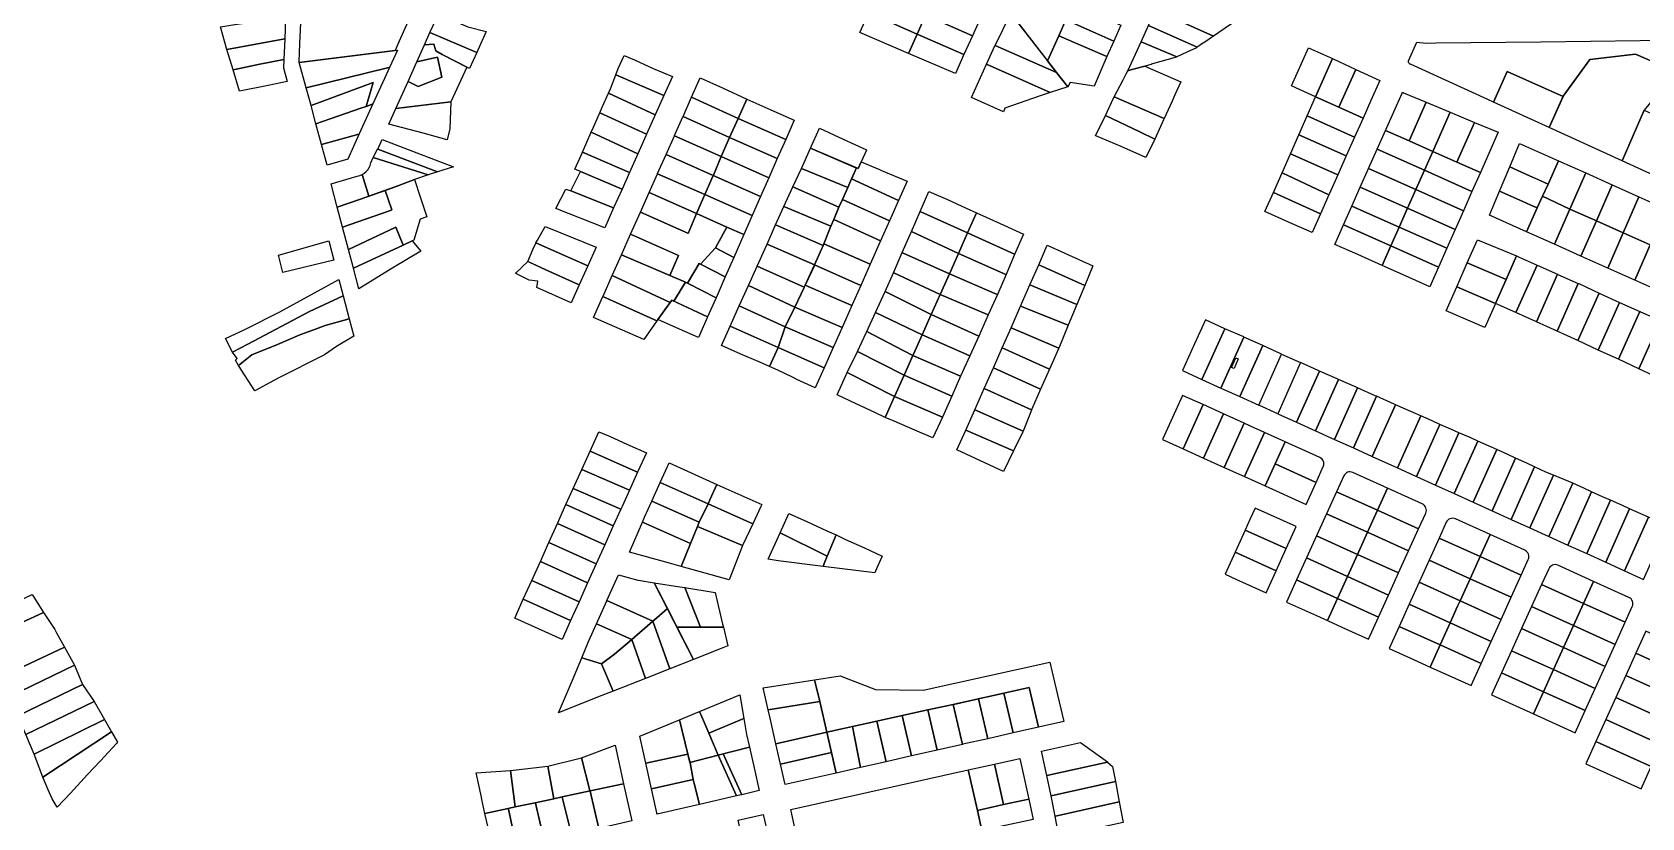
# Model space of a CAD drawing. Header units: millimetres. Extents: x 522658 to 553925, y 7796479 to 7820139.
# Drawn here: x 540691 to 541621, y 7804656 to 7805110 of the extents above; entities that cross this region are included whole.
import ezdxf

# ---------------------------------------------------------------- set-up
doc = ezdxf.new("R2010")
doc.units = ezdxf.units.MM
doc.layers.add('ZONA RESIDENCIAL 2 (ZR_2)', color=2, linetype='Continuous')

msp = doc.modelspace()

# ---------------------------------------------------------------- linework, layer by layer
at = {"layer": 'ZONA RESIDENCIAL 2 (ZR_2)'}
for points in [[(540900.32, 7805099.69), (540895.77, 7805099.12), (540844.91, 7805092.78), (540844.81, 7805093.14), (540845.31, 7805103.48), (540846.09, 7805119.62), (540846.49, 7805128.06), (540846.56, 7805129.42), (540861.3, 7805128.39), (540879.24, 7805127.14), (540880.64, 7805144.91), (540880.68, 7805145.35), (540892.57, 7805144.54), (540904.9, 7805143.7), (540918.9, 7805142.31), (540907.55, 7805116.28), (540902.61, 7805104.95), (540900.32, 7805099.69)], [(541206.71, 7805120.1), (541201.85, 7805109.11), (541173.92, 7805121.33), (541178.9, 7805132.38), (541206.71, 7805120.1)], [(541238.7, 7805119.12), (541238.44, 7805118.53), (541233.79, 7805108.14), (541206.71, 7805120.1), (541211.43, 7805130.74), (541211.65, 7805131.24), (541238.7, 7805119.12)], [(541373.01, 7805107.93), (541339.59, 7805122.92), (541343.93, 7805132.45), (541363.46, 7805123.64), (541383.25, 7805114.93), (541382.96, 7805114.74), (541373.01, 7805107.93)], [(541201.85, 7805109.11), (541196.92, 7805097.99), (541168.84, 7805110.06), (541173.92, 7805121.33), (541201.85, 7805109.11)], [(541283.74, 7805108.16), (541277.28, 7805093.62), (541277.1, 7805093.85), (541256.1, 7805120.93), (541260.37, 7805129.47), (541287.74, 7805117.39), (541287.83, 7805117.35), (541283.74, 7805108.16)], [(541319.63, 7805114.37), (541315.53, 7805105.12), (541287.83, 7805117.35), (541291.98, 7805126.69), (541319.63, 7805114.37)], [(541373.01, 7805107.93), (541367.46, 7805104.14), (541367, 7805103.83), (541365.68, 7805102.92), (541364.82, 7805102.33), (541363.62, 7805101.51), (541335.56, 7805114.08), (541338.9, 7805121.42), (541339.59, 7805122.92), (541373.01, 7805107.93)], [(540800.66, 7805113.51), (540807.69, 7805114.66), (540820.19, 7805116.38), (540836.96, 7805117.71), (540836.49, 7805106.39), (540803.09, 7805100.2), (540799.39, 7805113.31), (540800.66, 7805113.51)], [(540947.44, 7805098.57), (540920.42, 7805109.96), (540925.27, 7805120.73), (540942.38, 7805113.37), (540952.88, 7805110.7), (540948, 7805099.84), (540947.44, 7805098.57)], [(541201.85, 7805109.11), (541206.71, 7805120.1), (541233.79, 7805108.14), (541228.91, 7805097.26), (541201.85, 7805109.11)], [(541282.41, 7805087), (541246.93, 7805102.58), (541256.1, 7805120.93), (541277.28, 7805093.62), (541282.41, 7805087)], [(541283.74, 7805108.16), (541287.83, 7805117.35), (541315.53, 7805105.12), (541311.57, 7805096.1), (541283.74, 7805108.16)], [(541351.93, 7805095.91), (541331.3, 7805104.74), (541335.56, 7805114.08), (541363.62, 7805101.51), (541363.26, 7805101.27), (541357.79, 7805098.68), (541351.93, 7805095.91)], [(540835.99, 7805094.41), (540822.11, 7805091.71), (540806.69, 7805088.45), (540803.09, 7805100.2), (540836.49, 7805106.39), (540835.99, 7805094.41)], [(540927.5, 7805097.4), (540941.75, 7805089.99), (540932.56, 7805069.99), (540900.7, 7805066.07), (540907.83, 7805081.69), (540913.53, 7805078.84), (540927.35, 7805084.26), (540924.77, 7805095.77), (540912.9, 7805093.14), (540917.25, 7805102.83), (540922.65, 7805103.38), (540923.74, 7805099.39), (540927.5, 7805097.4)], [(540923.74, 7805099.39), (540922.65, 7805103.38), (540917.25, 7805102.83), (540920.42, 7805109.96), (540947.44, 7805098.57), (540943.24, 7805089.22), (540927.5, 7805097.4), (540923.74, 7805099.39)], [(541196.92, 7805097.99), (541201.85, 7805109.11), (541228.91, 7805097.26), (541224.02, 7805086.34), (541196.92, 7805097.99)], [(541282.41, 7805087), (541288.93, 7805078.59), (541278.77, 7805075.31), (541241.96, 7805091.7), (541246.76, 7805102.25), (541246.93, 7805102.58), (541282.41, 7805087)], [(541277.28, 7805093.62), (541283.74, 7805108.16), (541311.57, 7805096.1), (541304.08, 7805079.03), (541290.2, 7805081.23), (541288.93, 7805078.59), (541282.41, 7805087), (541277.28, 7805093.62)], [(541351.93, 7805095.91), (541351.68, 7805095.79), (541351.45, 7805095.72), (541350.91, 7805095.57), (541337.93, 7805091.88), (541337.15, 7805091.66), (541337, 7805091.62), (541333.39, 7805090.65), (541327.51, 7805089.08), (541326.2, 7805088.73), (541325.85, 7805088.62), (541323.64, 7805087.93), (541331.3, 7805104.74), (541351.93, 7805095.91)], [(540806.69, 7805088.45), (540822.11, 7805091.71), (540835.99, 7805094.41), (540835.79, 7805089.58), (540837.87, 7805081.66), (540826.94, 7805079.34), (540810.44, 7805076.17), (540806.69, 7805088.45)], [(540895.9, 7805089.55), (540848.9, 7805078.13), (540844.91, 7805092.78), (540895.77, 7805099.12), (540900.32, 7805099.69), (540901.69, 7805099.86), (540897.13, 7805089.85), (540895.9, 7805089.55)], [(540907.83, 7805081.69), (540912.9, 7805093.14), (540924.77, 7805095.77), (540927.35, 7805084.26), (540913.53, 7805078.84), (540907.83, 7805081.69)], [(541038.58, 7805094.17), (541049.45, 7805089.3), (541060.45, 7805084.67), (541055.51, 7805073.61), (541027.76, 7805085.55), (541029.19, 7805089.21), (541032.64, 7805096.83), (541038.58, 7805094.17)], [(541418.07, 7805079.22), (541428, 7805101.14), (541441.88, 7805094.99), (541432.12, 7805072.91), (541418.07, 7805079.22)], [(541455.42, 7805088.73), (541445.6, 7805066.86), (541432.12, 7805072.91), (541441.88, 7805094.99), (541442.23, 7805094.83), (541455.42, 7805088.73)], [(541609.16, 7805035.92), (541567.06, 7805055.11), (541575.12, 7805073.33), (541590.44, 7805094.36), (541616.95, 7805097.62), (541627.19, 7805093.09), (541630.92, 7805076.11), (541621.95, 7805065.23), (541609.16, 7805035.92)], [(540894.25, 7805083.54), (540887.51, 7805068.78), (540886.74, 7805068.51), (540883.47, 7805067.37), (540887.66, 7805081.11), (540851.7, 7805067.83), (540848.9, 7805078.13), (540895.9, 7805089.55), (540897.13, 7805089.85), (540894.25, 7805083.54)], [(541055.51, 7805073.61), (541050.51, 7805062.42), (541023.48, 7805074.95), (541024.64, 7805077.55), (541027.76, 7805085.55), (541055.51, 7805073.61)], [(541251.75, 7805064.18), (541233.24, 7805072.53), (541241.96, 7805091.7), (541278.77, 7805075.31), (541273.01, 7805073.45), (541252.57, 7805066.28), (541251.75, 7805064.18)], [(541349.16, 7805070.45), (541344.6, 7805060.32), (541315.8, 7805072.87), (541320.95, 7805082.77), (541322.73, 7805086.18), (541323.64, 7805087.93), (541325.85, 7805088.62), (541326.2, 7805088.73), (541327.51, 7805089.08), (541333.39, 7805090.65), (541354.16, 7805081.54), (541350.75, 7805073.97), (541349.16, 7805070.45)], [(541445.6, 7805066.86), (541455.42, 7805088.73), (541469.21, 7805082.37), (541464.06, 7805070.81), (541459.52, 7805060.61), (541445.6, 7805066.86)], [(541575.03, 7805073.13), (541567.06, 7805055.11), (541534.95, 7805069.75), (541542.82, 7805087.54), (541575.03, 7805073.13)], [(540883.47, 7805067.37), (540880.5, 7805066.33), (540854.58, 7805057.27), (540851.7, 7805067.83), (540887.66, 7805081.11), (540883.47, 7805067.37)], [(541045.55, 7805051.31), (541018.47, 7805063.54), (541019.96, 7805066.94), (541023.48, 7805074.95), (541050.51, 7805062.42), (541045.55, 7805051.31)], [(541103.58, 7805071.48), (541098.45, 7805060.42), (541071.56, 7805072.61), (541076.59, 7805083.92), (541089.37, 7805078.03), (541103.58, 7805071.48)], [(541496.06, 7805069.72), (541486.14, 7805047.44), (541472.48, 7805053.5), (541482.03, 7805075.05), (541482.26, 7805075.49), (541482.82, 7805075.25), (541496.06, 7805069.72)], [(540872.34, 7805049.42), (540857.8, 7805045.41), (540854.58, 7805057.27), (540880.5, 7805066.33), (540883.47, 7805067.37), (540886.74, 7805068.51), (540887.51, 7805068.78), (540879.58, 7805051.41), (540879.25, 7805051.32), (540872.34, 7805049.42)], [(540931.93, 7805054.32), (540930.29, 7805048.12), (540916.54, 7805051.9), (540896.69, 7805057.17), (540900.7, 7805066.07), (540932.56, 7805069.99), (540931.93, 7805054.32)], [(541093.55, 7805049.39), (541066.63, 7805061.55), (541071.56, 7805072.61), (541098.45, 7805060.42), (541093.55, 7805049.39)], [(541130.85, 7805059.31), (541125.95, 7805048.19), (541098.45, 7805060.42), (541103.58, 7805071.48), (541117.31, 7805065.41), (541130.85, 7805059.31)], [(541344.6, 7805060.32), (541344.24, 7805059.53), (541339.25, 7805048.46), (541330.57, 7805052.61), (541310.71, 7805062.1), (541315.41, 7805072.1), (541315.8, 7805072.87), (541344.6, 7805060.32)], [(541454.61, 7805049.58), (541427.28, 7805061.96), (541432.12, 7805072.91), (541445.6, 7805066.86), (541459.52, 7805060.61), (541454.61, 7805049.58)], [(541509.8, 7805063.98), (541499.77, 7805041.39), (541486.14, 7805047.44), (541496.06, 7805069.72), (541509.8, 7805063.98)], [(541045.55, 7805051.31), (541045.25, 7805050.64), (541045.15, 7805050.41), (541040.47, 7805039.92), (541013.59, 7805052.49), (541014.81, 7805055.26), (541018.33, 7805063.23), (541018.47, 7805063.54), (541045.55, 7805051.31)], [(541093.55, 7805049.39), (541088.65, 7805038.35), (541061.66, 7805050.36), (541061.7, 7805050.45), (541066.53, 7805061.31), (541066.63, 7805061.55), (541093.55, 7805049.39)], [(541093.55, 7805049.39), (541098.45, 7805060.42), (541125.95, 7805048.19), (541121.11, 7805037.23), (541093.55, 7805049.39)], [(541310.71, 7805062.1), (541330.57, 7805052.61), (541339.25, 7805048.46), (541334.08, 7805037.81), (541319.69, 7805044.12), (541305.17, 7805050.3), (541304.88, 7805050.42), (541310.71, 7805062.1)], [(541449.8, 7805038.77), (541422.42, 7805050.96), (541427.28, 7805061.96), (541454.61, 7805049.58), (541449.8, 7805038.77)], [(541499.77, 7805041.39), (541509.8, 7805063.98), (541523.89, 7805058.08), (541513.73, 7805035.19), (541499.77, 7805041.39)], [(541527.27, 7805029.18), (541513.73, 7805035.19), (541523.89, 7805058.08), (541537.51, 7805052.39), (541527.27, 7805029.18)], [(541652.25, 7805051.28), (541639.59, 7805023.26), (541639.42, 7805023.09), (541639.23, 7805022.95), (541639.01, 7805022.84), (541638.78, 7805022.76), (541638.55, 7805022.73), (541638.3, 7805022.73), (541638.07, 7805022.77), (541637.84, 7805022.85), (541636.94, 7805023.26), (541609.16, 7805035.92), (541621.9, 7805065.11), (541652.25, 7805051.28)], [(540872.97, 7805036.92), (540861.06, 7805033.43), (540857.8, 7805045.41), (540872.34, 7805049.42), (540879.25, 7805051.32), (540879.58, 7805051.41), (540872.97, 7805036.92)], [(540924.75, 7805029.55), (540890.26, 7805042.64), (540892.78, 7805048.19), (540912.93, 7805040.56), (540933.99, 7805032.52), (540924.75, 7805029.55)], [(541008.51, 7805040.96), (541013.59, 7805052.49), (541040.47, 7805039.92), (541035.66, 7805029.14), (541008.51, 7805040.96)], [(541084.07, 7805027.39), (541056.83, 7805039.5), (541061.66, 7805050.36), (541088.65, 7805038.35), (541084.17, 7805027.63), (541084.07, 7805027.39)], [(541088.65, 7805038.35), (541093.55, 7805049.39), (541121.11, 7805037.23), (541116.2, 7805026.09), (541088.65, 7805038.35)], [(541159.12, 7805048.47), (541172.61, 7805042.3), (541172.53, 7805042.12), (541169.61, 7805035.3), (541167.74, 7805031.39), (541140.32, 7805043.14), (541145.51, 7805054.7), (541159.12, 7805048.47)], [(541444.89, 7805027.75), (541417.54, 7805039.92), (541422.42, 7805050.96), (541449.8, 7805038.77), (541444.89, 7805027.75)], [(541499.77, 7805041.39), (541494.92, 7805030.46), (541467.65, 7805042.61), (541472.48, 7805053.5), (541486.14, 7805047.44), (541499.77, 7805041.39)], [(540919.36, 7805027.77), (540911.54, 7805025.03), (540907.51, 7805023.49), (540902.4, 7805021.61), (540885.01, 7805015.47), (540881.26, 7805028), (540882.47, 7805028.76), (540883.56, 7805029.69), (540884.49, 7805030.77), (540885.25, 7805031.98), (540885.82, 7805033.29), (540886.19, 7805034.67), (540887.65, 7805037.9), (540919.36, 7805027.77)], [(540890.26, 7805042.64), (540924.75, 7805029.55), (540919.36, 7805027.77), (540887.65, 7805037.9), (540890.11, 7805042.7), (540890.26, 7805042.64)], [(541004.14, 7805031.05), (541008.07, 7805039.96), (541008.51, 7805040.96), (541035.66, 7805029.14), (541031.41, 7805019.62), (541007.38, 7805029.69), (541004.14, 7805031.05)], [(541084.07, 7805027.39), (541079.27, 7805016.38), (541051.91, 7805028.46), (541051.97, 7805028.6), (541056.83, 7805039.5), (541084.07, 7805027.39)], [(541111.4, 7805015.21), (541084.07, 7805027.39), (541084.17, 7805027.63), (541088.65, 7805038.35), (541116.2, 7805026.09), (541111.4, 7805015.21)], [(541163.96, 7805025.47), (541161.77, 7805020.51), (541135.1, 7805031.53), (541140.32, 7805043.14), (541166.55, 7805031.9), (541166.76, 7805031.81), (541164.09, 7805025.76), (541163.96, 7805025.47)], [(541439.78, 7805016.25), (541412.71, 7805029), (541417.54, 7805039.92), (541444.89, 7805027.75), (541440.09, 7805016.95), (541439.78, 7805016.25)], [(541494.92, 7805030.46), (541490, 7805019.38), (541462.74, 7805031.53), (541467.65, 7805042.61), (541494.92, 7805030.46)], [(541513.73, 7805035.19), (541527.27, 7805029.18), (541522.43, 7805018.2), (541494.92, 7805030.46), (541499.77, 7805041.39), (541513.73, 7805035.19)], [(541566.37, 7805022.47), (541555.71, 7805027.23), (541544.22, 7805032.37), (541549.92, 7805045.98), (541572.44, 7805035.92), (541566.37, 7805022.47)], [(541026.53, 7805008.68), (541001.72, 7805018.6), (541007.38, 7805029.69), (541031.41, 7805019.62), (541026.53, 7805008.68)], [(541079.27, 7805016.38), (541074.49, 7805005.42), (541074.32, 7805005.5), (541047.11, 7805017.67), (541051.91, 7805028.46), (541079.27, 7805016.38)], [(541156.72, 7805009.07), (541130.03, 7805020.91), (541135.1, 7805031.53), (541161.77, 7805020.51), (541159.51, 7805015.39), (541158.68, 7805013.5), (541156.72, 7805009.07)], [(541163.96, 7805025.47), (541166.76, 7805031.81), (541167.74, 7805031.39), (541169.61, 7805035.3), (541180.07, 7805030.9), (541181.35, 7805030.36), (541196.13, 7805024.13), (541191.16, 7805012.96), (541163.96, 7805025.47)], [(541439.78, 7805016.25), (541434.9, 7805005.3), (541407.71, 7805017.7), (541412.71, 7805029), (541439.78, 7805016.25)], [(541490, 7805019.38), (541485.16, 7805008.47), (541457.9, 7805020.62), (541462.74, 7805031.53), (541490, 7805019.38)], [(541522.43, 7805018.2), (541517.54, 7805007.11), (541490, 7805019.38), (541494.92, 7805030.46), (541522.43, 7805018.2)], [(541538.39, 7805018.46), (541544.22, 7805032.37), (541555.71, 7805027.23), (541559.65, 7805025.47), (541566.37, 7805022.47), (541563.23, 7805015.51), (541563.07, 7805015.15), (541560.17, 7805008.73), (541556.9, 7805010.19), (541553.53, 7805011.7), (541538.39, 7805018.46)], [(541572.44, 7805035.92), (541588.13, 7805028.91), (541579.01, 7805008.07), (541563.23, 7805015.51), (541566.37, 7805022.47), (541572.44, 7805035.92)], [(541579.01, 7805008.07), (541588.13, 7805028.91), (541603.4, 7805022.08), (541594.32, 7805001.27), (541579.01, 7805008.07)], [(540885.01, 7805015.47), (540879.67, 7805013.58), (540866.81, 7805009.06), (540863.32, 7805022.66), (540878.42, 7805027.05), (540879.88, 7805027.41), (540881.26, 7805028), (540885.01, 7805015.47)], [(540914.82, 7805002.11), (540911.17, 7804990.13), (540910.15, 7804989.65), (540904.97, 7804987.24), (540900.61, 7804997.5), (540873.33, 7804984.61), (540869.94, 7804997.6), (540897.07, 7805007.05), (540898.39, 7805007.51), (540894.46, 7805018.8), (540902.4, 7805021.61), (540907.51, 7805023.49), (540911.54, 7805025.03), (540914.85, 7805015.06), (540918.63, 7805003.46), (540914.82, 7805002.11)], [(541021.39, 7804997.17), (540993.05, 7805008.44), (540998.93, 7805019.58), (541001.72, 7805018.6), (541026.53, 7805008.68), (541021.39, 7804997.17)], [(541079.27, 7805016.38), (541084.07, 7805027.39), (541111.4, 7805015.21), (541106.59, 7805004.32), (541079.27, 7805016.38)], [(541156.72, 7805009.07), (541153.77, 7805002.1), (541152.09, 7804998.07), (541124.95, 7805009.59), (541130.03, 7805020.91), (541156.72, 7805009.07)], [(541191.16, 7805012.96), (541185.95, 7805001.27), (541158.68, 7805013.5), (541159.51, 7805015.39), (541161.77, 7805020.51), (541163.96, 7805025.47), (541191.16, 7805012.96)], [(541485.16, 7805008.47), (541480.36, 7804997.66), (541453.11, 7805009.8), (541457.9, 7805020.62), (541485.16, 7805008.47)], [(541485.16, 7805008.47), (541490, 7805019.38), (541517.54, 7805007.11), (541512.72, 7804996.19), (541485.16, 7805008.47)], [(541594.32, 7805001.27), (541603.4, 7805022.08), (541618.91, 7805015.15), (541609.84, 7804994.38), (541594.32, 7805001.27)], [(540897.07, 7805007.05), (540869.94, 7804997.6), (540866.81, 7805009.06), (540879.67, 7805013.58), (540894.46, 7805018.8), (540898.39, 7805007.51), (540897.07, 7805007.05)], [(541074.49, 7805005.42), (541069.61, 7804993.98), (541069.44, 7804994.07), (541042.06, 7805006.34), (541047.11, 7805017.67), (541074.32, 7805005.5), (541074.49, 7805005.42)], [(541074.49, 7805005.42), (541079.27, 7805016.38), (541106.59, 7805004.32), (541101.73, 7804993.31), (541091.99, 7804997.64), (541074.49, 7805005.42)], [(541152.09, 7804998.07), (541147.88, 7804987.94), (541147.5, 7804987.02), (541120.14, 7804998.89), (541124.95, 7805009.59), (541152.09, 7804998.07)], [(541180.77, 7804989.63), (541153.77, 7805002.1), (541156.72, 7805009.07), (541158.68, 7805013.5), (541185.95, 7805001.27), (541180.77, 7804989.63)], [(541236.24, 7805005.85), (541231.05, 7804994.23), (541204.06, 7805006.51), (541203.66, 7805006.69), (541208.7, 7805018.21), (541219.4, 7805013.51), (541230.3, 7805008.55), (541236.24, 7805005.85)], [(541430.08, 7804994.48), (541416.39, 7805000.56), (541402.8, 7805006.59), (541407.71, 7805017.7), (541434.9, 7805005.3), (541430.08, 7804994.48)], [(541480.36, 7804997.66), (541475.53, 7804986.78), (541448.29, 7804998.92), (541453.11, 7805009.8), (541480.36, 7804997.66)], [(541560.17, 7805008.73), (541553.94, 7804994.9), (541532.53, 7805004.47), (541538.39, 7805018.46), (541553.11, 7805011.89), (541556.9, 7805010.19), (541560.17, 7805008.73)], [(541579.01, 7805008.07), (541570.08, 7804987.69), (541553.94, 7804994.9), (541560.17, 7805008.73), (541563.07, 7805015.15), (541563.23, 7805015.51), (541579.01, 7805008.07)], [(541609.84, 7804994.38), (541618.91, 7805015.15), (541634.45, 7805008.21), (541625.4, 7804987.47), (541609.84, 7804994.38)], [(541069.44, 7804994.07), (541069.61, 7804993.98), (541074.49, 7805005.42), (541091.99, 7804997.64), (541085.31, 7804985.68), (541076.75, 7804976.15), (541075.98, 7804976.53), (541069.23, 7804965.22), (541068.06, 7804965.83), (541058.96, 7804969.7), (541063.97, 7804981.12), (541036.33, 7804993.47), (541042.06, 7805006.34), (541069.44, 7804994.07)], [(541174.81, 7804976.26), (541147.88, 7804987.94), (541152.09, 7804998.07), (541153.77, 7805002.1), (541180.77, 7804989.63), (541174.81, 7804976.26)], [(541231.05, 7804994.23), (541225.79, 7804982.46), (541198.98, 7804994.81), (541198.55, 7804995.01), (541203.66, 7805006.69), (541204.06, 7805006.51), (541231.05, 7804994.23)], [(541263.28, 7804993.54), (541258.19, 7804981.88), (541258.09, 7804981.92), (541231.05, 7804994.23), (541236.24, 7805005.85), (541241.71, 7805003.37), (541251.92, 7804998.71), (541263.28, 7804993.54)], [(541480.36, 7804997.66), (541485.16, 7805008.47), (541512.72, 7804996.19), (541507.95, 7804985.36), (541480.36, 7804997.66)], [(541570.08, 7804987.69), (541579.01, 7805008.07), (541594.32, 7805001.27), (541585.4, 7804980.85), (541570.08, 7804987.69)], [(541585.4, 7804980.85), (541594.32, 7805001.27), (541609.84, 7804994.38), (541600.91, 7804973.92), (541585.4, 7804980.85)], [(540904.97, 7804987.24), (540876.25, 7804973.83), (540873.33, 7804984.61), (540900.61, 7804997.5), (540904.97, 7804987.24)], [(541016.42, 7804986.03), (541011.59, 7804975.2), (540981.64, 7804988.46), (540982.55, 7804990.08), (540986.9, 7804997.91), (540996.03, 7804994.24), (541016.42, 7804986.03)], [(541063.97, 7804981.12), (541058.96, 7804969.7), (541031.03, 7804981.56), (541036.33, 7804993.47), (541063.97, 7804981.12)], [(541095.93, 7804980.06), (541085.31, 7804985.68), (541091.99, 7804997.64), (541101.73, 7804993.31), (541095.93, 7804980.06)], [(541147.5, 7804987.02), (541142.64, 7804975.73), (541115.17, 7804987.82), (541120.14, 7804998.89), (541147.5, 7804987.02)], [(541225.79, 7804982.46), (541220.49, 7804970.62), (541193.52, 7804982.77), (541193.25, 7804982.89), (541198.55, 7804995.01), (541198.98, 7804994.81), (541225.79, 7804982.46)], [(541256.58, 7804978.2), (541253.31, 7804970.14), (541253.1, 7804970.23), (541225.79, 7804982.46), (541231.05, 7804994.23), (541258.09, 7804981.92), (541258.19, 7804981.88), (541256.58, 7804978.2)], [(541475.53, 7804986.78), (541470.51, 7804975.47), (541456.52, 7804981.71), (541443.28, 7804987.61), (541448.29, 7804998.92), (541475.53, 7804986.78)], [(541475.53, 7804986.78), (541480.36, 7804997.66), (541507.95, 7804985.36), (541503.15, 7804974.47), (541475.53, 7804986.78)], [(541625.4, 7804987.47), (541616.59, 7804966.91), (541616.46, 7804966.97), (541600.91, 7804973.92), (541609.84, 7804994.38), (541625.4, 7804987.47)], [(540864.91, 7804978.56), (540835.46, 7804971.47), (540832.97, 7804981.33), (540861.98, 7804989.73), (540864.91, 7804978.56)], [(540915.15, 7804983.8), (540898.99, 7804974.04), (540879.37, 7804961.98), (540876.25, 7804973.83), (540904.97, 7804987.24), (540910.15, 7804989.65), (540915.15, 7804983.8)], [(541011.59, 7804975.2), (541006.68, 7804964.19), (540987.35, 7804973), (540976.91, 7804977.75), (540980.11, 7804985), (540981.6, 7804988.38), (540981.64, 7804988.46), (541011.59, 7804975.2)], [(541095.93, 7804980.06), (541091.03, 7804968.86), (541076.75, 7804976.15), (541085.31, 7804985.68), (541095.93, 7804980.06)], [(541136.62, 7804963.01), (541109.45, 7804975.06), (541114.01, 7804985.23), (541115.17, 7804987.82), (541142.64, 7804975.73), (541142.54, 7804975.51), (541137.13, 7804964.08), (541136.62, 7804963.01)], [(541169.31, 7804963.91), (541142.64, 7804975.73), (541147.5, 7804987.02), (541147.88, 7804987.94), (541174.81, 7804976.26), (541169.31, 7804963.91)], [(541220.49, 7804970.62), (541215.19, 7804958.76), (541188.38, 7804971.18), (541188.17, 7804971.28), (541193.25, 7804982.89), (541193.52, 7804982.77), (541220.49, 7804970.62)], [(541253.31, 7804970.14), (541248.26, 7804958.7), (541248.09, 7804958.77), (541220.49, 7804970.62), (541225.79, 7804982.46), (541253.1, 7804970.23), (541253.31, 7804970.14)], [(541298.81, 7804963.92), (541272.14, 7804975.74), (541276.91, 7804987.14), (541287.3, 7804982.49), (541303.48, 7804975.15), (541298.81, 7804963.92)], [(541503.15, 7804974.47), (541498.16, 7804963.15), (541484.01, 7804969.46), (541470.51, 7804975.47), (541475.53, 7804986.78), (541503.15, 7804974.47)], [(541542.12, 7804967.42), (541519.71, 7804977.03), (541525.54, 7804990.33), (541548.09, 7804981), (541542.12, 7804967.42)], [(541625.4, 7804987.47), (541641.02, 7804980.53), (541632.06, 7804960), (541616.59, 7804966.91), (541625.4, 7804987.47)], [(540977.86, 7804977.32), (540987.35, 7804973), (541006.68, 7804964.19), (541002.06, 7804953.84), (540982.16, 7804962.72), (540982.81, 7804966.31), (540977.72, 7804967.04), (540971.6, 7804970.1), (540969.91, 7804970.95), (540973.09, 7804973.97), (540973.37, 7804974.29), (540976.91, 7804977.75), (540977.86, 7804977.32)], [(541068.06, 7804965.83), (541061.26, 7804954.89), (541060.18, 7804955.4), (541059.16, 7804954.05), (541025.72, 7804969.64), (541031.03, 7804981.56), (541058.96, 7804969.7), (541068.06, 7804965.83)], [(541076.75, 7804976.15), (541091.03, 7804968.86), (541085.71, 7804956.72), (541069.23, 7804965.22), (541075.98, 7804976.53), (541076.75, 7804976.15)], [(541136.62, 7804963.01), (541136.52, 7804962.8), (541131.15, 7804951.43), (541104.4, 7804963.82), (541109.45, 7804975.06), (541136.62, 7804963.01)], [(541137.13, 7804964.08), (541142.64, 7804975.73), (541169.31, 7804963.91), (541164.17, 7804952.37), (541137.13, 7804964.08)], [(541298.81, 7804963.92), (541294.23, 7804952.92), (541267.07, 7804964.23), (541272.14, 7804975.74), (541298.81, 7804963.92)], [(541542.12, 7804967.42), (541536.01, 7804953.53), (541513.62, 7804963.13), (541519.71, 7804977.03), (541542.12, 7804967.42)], [(541549.65, 7804980.3), (541560.07, 7804975.66), (541547.8, 7804948.25), (541536.01, 7804953.53), (541542.12, 7804967.42), (541548.09, 7804981), (541549.65, 7804980.3)], [(541571.81, 7804970.44), (541559.72, 7804942.91), (541547.8, 7804948.25), (541560.07, 7804975.66), (541571.81, 7804970.44)], [(540806.43, 7804925.28), (540802.33, 7804933.18), (540813.5, 7804938.42), (540833.61, 7804948.68), (540867.86, 7804967.32), (540870.31, 7804957.99), (540850.85, 7804948.84), (540815.2, 7804929.99), (540806.43, 7804925.28)], [(541051.56, 7804943.41), (541020.31, 7804957.49), (541020.44, 7804957.78), (541025.72, 7804969.64), (541059.16, 7804954.05), (541052.15, 7804944.24), (541051.56, 7804943.41)], [(541061.26, 7804954.89), (541068.06, 7804965.83), (541069.23, 7804965.22), (541085.71, 7804956.72), (541080.85, 7804945.74), (541061.26, 7804954.89)], [(541131.15, 7804951.43), (541125.73, 7804939.95), (541099.15, 7804952.14), (541104.4, 7804963.82), (541131.15, 7804951.43)], [(541131.15, 7804951.43), (541136.52, 7804962.8), (541137.13, 7804964.08), (541164.17, 7804952.37), (541158.48, 7804939.58), (541131.15, 7804951.43)], [(541215.19, 7804958.76), (541210.02, 7804947.19), (541183.42, 7804960.42), (541188.17, 7804971.28), (541188.38, 7804971.18), (541215.19, 7804958.76)], [(541248.26, 7804958.7), (541242.92, 7804946.95), (541215.19, 7804958.76), (541220.49, 7804970.62), (541248.09, 7804958.77), (541248.26, 7804958.7)], [(541294.23, 7804952.92), (541289.23, 7804940.89), (541261.67, 7804951.96), (541267.07, 7804964.23), (541294.23, 7804952.92)], [(541536.01, 7804953.53), (541529.81, 7804939.61), (541507.5, 7804949.17), (541513.62, 7804963.13), (541536.01, 7804953.53)], [(541559.72, 7804942.91), (541571.81, 7804970.44), (541572.12, 7804970.3), (541583.87, 7804965.09), (541571.59, 7804937.59), (541559.72, 7804942.91)], [(541583.5, 7804932.01), (541571.59, 7804937.59), (541583.87, 7804965.09), (541584.15, 7804964.96), (541595.82, 7804959.43), (541583.5, 7804932.01)], [(540809.85, 7804917.59), (540808.14, 7804920.71), (540809.05, 7804921.61), (540806.43, 7804925.28), (540815.2, 7804929.99), (540850.85, 7804948.84), (540870.31, 7804957.99), (540873.8, 7804944.7), (540859.86, 7804940.79), (540854.3, 7804938.65), (540845.26, 7804935.37), (540832.4, 7804929.76), (540817.53, 7804923.84), (540809.85, 7804917.59)], [(541051.56, 7804943.41), (541043.94, 7804932.75), (541014.94, 7804945.42), (541020.31, 7804957.49), (541051.56, 7804943.41)], [(541080.45, 7804944.83), (541075.6, 7804933.85), (541064.68, 7804938.69), (541052.15, 7804944.24), (541059.16, 7804954.05), (541060.18, 7804955.4), (541080.85, 7804945.74), (541080.45, 7804944.83)], [(541204.78, 7804935.47), (541177.86, 7804948.37), (541183.42, 7804960.42), (541210.02, 7804947.19), (541204.78, 7804935.47)], [(541237.49, 7804934.6), (541210.02, 7804947.19), (541215.19, 7804958.76), (541242.92, 7804946.95), (541237.49, 7804934.6)], [(541595.25, 7804926.5), (541583.5, 7804932.01), (541595.82, 7804959.43), (541607.57, 7804954.15), (541607.67, 7804954.11), (541595.25, 7804926.5)], [(541607.14, 7804921.26), (541595.25, 7804926.5), (541607.67, 7804954.11), (541619.36, 7804948.92), (541607.14, 7804921.26)], [(540819.29, 7804903.02), (540809.85, 7804917.59), (540817.53, 7804923.84), (540832.4, 7804929.76), (540845.26, 7804935.37), (540854.3, 7804938.65), (540859.86, 7804940.79), (540873.8, 7804944.7), (540876.46, 7804934.56), (540866.39, 7804928.63), (540859.46, 7804923.82), (540832.68, 7804910.43), (540819.29, 7804903.02)], [(541125.73, 7804939.95), (541121.52, 7804928.13), (541093.88, 7804940.39), (541099.15, 7804952.14), (541125.73, 7804939.95)], [(541125.73, 7804939.95), (541131.15, 7804951.43), (541158.48, 7804939.58), (541153.37, 7804928.09), (541125.73, 7804939.95)], [(541199.56, 7804923.8), (541199.4, 7804923.4), (541189.47, 7804928.57), (541172.73, 7804937.26), (541177.86, 7804948.37), (541204.78, 7804935.47), (541199.78, 7804924.29), (541199.56, 7804923.8)], [(541232.33, 7804923.31), (541204.78, 7804935.47), (541210.02, 7804947.19), (541237.49, 7804934.6), (541232.33, 7804923.31)], [(541289.23, 7804940.89), (541283.71, 7804927.62), (541256.17, 7804939.45), (541261.67, 7804951.96), (541289.23, 7804940.89)], [(541618.76, 7804915.83), (541607.14, 7804921.26), (541619.36, 7804948.92), (541619.54, 7804948.84), (541619.86, 7804948.7), (541631.32, 7804943.57), (541618.76, 7804915.83)], [(541100.09, 7804924.28), (541088.82, 7804929.13), (541093.88, 7804940.39), (541121.52, 7804928.13), (541116.62, 7804917.17), (541111.04, 7804919.57), (541100.09, 7804924.28)], [(541153.37, 7804928.09), (541148.13, 7804916.33), (541121.52, 7804928.13), (541125.73, 7804939.95), (541153.37, 7804928.09)], [(541199.4, 7804923.4), (541194.3, 7804912.04), (541167.37, 7804925.73), (541172.41, 7804936.57), (541172.73, 7804937.26), (541189.47, 7804928.57), (541199.4, 7804923.4)], [(541226.88, 7804911.43), (541199.37, 7804923.38), (541199.78, 7804924.29), (541204.78, 7804935.47), (541232.33, 7804923.31), (541226.88, 7804911.43)], [(541283.71, 7804927.62), (541283.57, 7804927.27), (541278.37, 7804915.55), (541251.04, 7804927.8), (541256.17, 7804939.45), (541283.71, 7804927.62)], [(541629.71, 7804910.66), (541618.76, 7804915.83), (541631.32, 7804943.57), (541642.05, 7804938.79), (541642.24, 7804938.71), (541629.71, 7804910.66)], [(541148.13, 7804916.33), (541142.96, 7804904.72), (541132.39, 7804909.63), (541129.95, 7804910.87), (541121.49, 7804914.87), (541116.62, 7804917.17), (541121.52, 7804928.13), (541148.13, 7804916.33)], [(541278.37, 7804915.55), (541273.22, 7804903.94), (541245.96, 7804916.25), (541251.04, 7804927.8), (541278.37, 7804915.55)], [(541188.85, 7804899.84), (541161.54, 7804913.61), (541167.37, 7804925.73), (541194.3, 7804912.04), (541188.85, 7804899.84)], [(541226.88, 7804911.43), (541221.96, 7804899.86), (541194.3, 7804912.04), (541199.37, 7804923.38), (541226.88, 7804911.43)], [(541183.4, 7804887.65), (541177.52, 7804890.42), (541166.66, 7804895.52), (541155.71, 7804900.67), (541161.54, 7804913.61), (541188.85, 7804899.84), (541183.4, 7804887.65)], [(541216.6, 7804887.75), (541188.85, 7804899.84), (541194.3, 7804912.04), (541221.96, 7804899.86), (541216.6, 7804887.75)], [(541273.22, 7804903.94), (541267.98, 7804892.13), (541240.69, 7804904.29), (541245.96, 7804916.25), (541273.22, 7804903.94)], [(541211.04, 7804875.94), (541200.52, 7804880.39), (541188.59, 7804885.45), (541183.4, 7804887.65), (541188.85, 7804899.84), (541216.6, 7804887.75), (541211.04, 7804875.94)], [(541267.98, 7804892.13), (541267.86, 7804891.87), (541263.12, 7804879.72), (541235.31, 7804892.08), (541240.69, 7804904.29), (541267.98, 7804892.13)], [(541263.12, 7804879.72), (541262.99, 7804879.38), (541257.57, 7804868.31), (541229.97, 7804880.29), (541235.31, 7804892.08), (541263.12, 7804879.72)], [(541040.41, 7804856.07), (541012.99, 7804868.17), (541018.08, 7804879.38), (541024.45, 7804876.57), (541034.22, 7804872.26), (541045.5, 7804867.28), (541040.41, 7804856.07)], [(541257.57, 7804868.31), (541251.72, 7804856.36), (541224.81, 7804868.91), (541229.97, 7804880.29), (541257.57, 7804868.31)], [(541035.63, 7804845.54), (541008.21, 7804857.64), (541012.99, 7804868.17), (541040.41, 7804856.07), (541035.63, 7804845.54)], [(541081.06, 7804837.83), (541053.51, 7804850.07), (541058.59, 7804861.36), (541086.11, 7804848.98), (541082.1, 7804840.01), (541081.06, 7804837.83)], [(541030.66, 7804834.58), (541003.23, 7804846.68), (541008.21, 7804857.64), (541035.63, 7804845.54), (541031.42, 7804836.27), (541030.66, 7804834.58)], [(541030.66, 7804834.58), (541026.32, 7804824.96), (540998.99, 7804837.33), (541003.23, 7804846.68), (541030.66, 7804834.58)], [(541075.99, 7804827.19), (541048.65, 7804839.28), (541053.51, 7804850.07), (541081.06, 7804837.83), (541075.99, 7804827.19)], [(541106.94, 7804826.23), (541081.06, 7804837.83), (541082.1, 7804840.01), (541086.11, 7804848.98), (541112.2, 7804837.37), (541111.61, 7804836.12), (541106.94, 7804826.23)], [(541026.32, 7804824.96), (541021.39, 7804814.02), (540994.04, 7804826.39), (540998.99, 7804837.33), (541026.32, 7804824.96)], [(541075.99, 7804827.19), (541074.97, 7804824.72), (541070.92, 7804814.83), (541043.25, 7804827.22), (541044.46, 7804829.98), (541048.65, 7804839.28), (541075.99, 7804827.19)], [(541106.94, 7804826.23), (541101, 7804813.64), (541074.97, 7804824.72), (541075.99, 7804827.19), (541081.06, 7804837.83), (541106.94, 7804826.23)], [(541016.46, 7804803.08), (540989.12, 7804815.44), (540994.04, 7804826.39), (541021.39, 7804814.02), (541016.46, 7804803.08)], [(541070.92, 7804814.83), (541065.48, 7804801.58), (541058.85, 7804803.42), (541035.68, 7804809.87), (541043.25, 7804827.22), (541070.92, 7804814.83)], [(541100.77, 7804813.15), (541093.25, 7804793.89), (541065.48, 7804801.58), (541070.92, 7804814.83), (541074.97, 7804824.72), (541101, 7804813.64), (541100.77, 7804813.15)], [(541122.71, 7804821.04), (541127.75, 7804832.16), (541138.53, 7804827.25), (541149.67, 7804822.17), (541155.01, 7804819.74), (541149.9, 7804807.46), (541122.71, 7804821.04)], [(541011.53, 7804792.14), (540984.2, 7804804.49), (540989.12, 7804815.44), (541016.46, 7804803.08), (541011.53, 7804792.14)], [(541121.53, 7804804.83), (541115.81, 7804805.79), (541122.71, 7804821.04), (541149.9, 7804807.46), (541148.19, 7804803.32), (541147.5, 7804801.63), (541121.53, 7804804.83)], [(541178.76, 7804801.22), (541177.4, 7804797.95), (541147.5, 7804801.63), (541148.19, 7804803.32), (541149.9, 7804807.46), (541155.01, 7804819.74), (541160.51, 7804817.23), (541171.43, 7804812.26), (541181.65, 7804807.6), (541178.76, 7804801.22)], [(541006.61, 7804781.2), (540979.28, 7804793.54), (540984.2, 7804804.49), (541011.53, 7804792.14), (541006.61, 7804781.2)], [(541051.45, 7804771.93), (541049.27, 7804770.01), (541022.67, 7804781.85), (541029.44, 7804796.71), (541040.61, 7804793.66), (541040.85, 7804793.59), (541050.04, 7804792.13), (541057.59, 7804777.35), (541051.45, 7804771.93)], [(541001.69, 7804770.26), (540974.36, 7804782.59), (540979.28, 7804793.54), (541006.61, 7804781.2), (541001.69, 7804770.26)], [(541067.69, 7804789.31), (541076.78, 7804766.5), (541063.1, 7804766.55), (541061.72, 7804769.25), (541050.04, 7804792.13), (541064.87, 7804789.76), (541067.69, 7804789.31)], [(541076.78, 7804766.5), (541067.69, 7804789.31), (541085.21, 7804786.52), (541089.51, 7804768.27), (541089.94, 7804766.45), (541076.78, 7804766.5)], [(540663.17, 7804759.27), (540658.22, 7804770.08), (540690.51, 7804785.42), (540697.18, 7804774.95), (540663.17, 7804759.27)], [(540996.77, 7804759.32), (540969.44, 7804771.64), (540974.36, 7804782.59), (541001.69, 7804770.26), (540996.77, 7804759.32)], [(541037.11, 7804759.27), (541016.62, 7804768.39), (541022.63, 7804781.76), (541022.67, 7804781.85), (541049.27, 7804770.01), (541037.11, 7804759.27)], [(541051.45, 7804771.93), (541057.59, 7804777.35), (541072.67, 7804747.81), (541058.91, 7804742.38), (541049.27, 7804770.01), (541051.45, 7804771.93)], [(540709.33, 7804754.88), (540672.84, 7804737.7), (540668.67, 7804747.25), (540663.17, 7804759.27), (540697.18, 7804774.95), (540703.6, 7804765.23), (540704.68, 7804763.28), (540709.33, 7804754.88)], [(541037.11, 7804759.27), (541036.89, 7804759.08), (541027.11, 7804750.98), (541019.52, 7804745.29), (541008.15, 7804748.78), (541012.07, 7804758.27), (541016.62, 7804768.39), (541037.11, 7804759.27)], [(541044.93, 7804736.86), (541037.11, 7804759.27), (541049.27, 7804770.01), (541058.91, 7804742.38), (541044.93, 7804736.86)], [(541044.93, 7804736.86), (541026.26, 7804729.49), (541019.52, 7804745.29), (541027.11, 7804750.98), (541036.89, 7804759.08), (541037.11, 7804759.27), (541044.93, 7804736.86)], [(541089.94, 7804766.45), (541092.48, 7804755.64), (541087.77, 7804753.78), (541072.67, 7804747.81), (541063.1, 7804766.55), (541089.94, 7804766.45)], [(540677.64, 7804726.36), (540672.84, 7804737.7), (540709.33, 7804754.88), (540715.05, 7804744.53), (540677.64, 7804726.36)], [(540682.36, 7804715.2), (540677.64, 7804726.36), (540715.05, 7804744.53), (540719.61, 7804733.42), (540682.36, 7804715.2)], [(541017.3, 7804725.95), (540994.6, 7804716.99), (541002.79, 7804735.8), (541002.81, 7804735.86), (541008.15, 7804748.78), (541019.52, 7804745.29), (541026.26, 7804729.49), (541017.3, 7804725.95)], [(541281.27, 7804734.76), (541286.67, 7804711.92), (541272.03, 7804708.63), (541266.62, 7804731.54), (541251.97, 7804728.31), (541237.32, 7804725.09), (541222.67, 7804721.86), (541208.02, 7804718.64), (541193.3, 7804715.39), (541178.58, 7804712.15), (541149.72, 7804705.79), (541145.75, 7804723.5), (541142.59, 7804736.13), (541157.34, 7804738.43), (541177.82, 7804730.49), (541205.28, 7804730.01), (541278.56, 7804746.21), (541281.27, 7804734.76)], [(540686.93, 7804704.41), (540682.36, 7804715.2), (540719.61, 7804733.42), (540726.49, 7804723.56), (540686.93, 7804704.41)], [(541145.75, 7804723.5), (541115.89, 7804718.71), (541112.97, 7804731.38), (541142.59, 7804736.13), (541145.75, 7804723.5)], [(541272.03, 7804708.63), (541257.4, 7804705.35), (541251.97, 7804728.31), (541266.62, 7804731.54), (541272.03, 7804708.63)], [(540691.69, 7804693.16), (540686.93, 7804704.41), (540726.49, 7804723.56), (540732.4, 7804713.16), (540691.69, 7804693.16)], [(541101.74, 7804713.71), (541081.44, 7804705.34), (541078.81, 7804711.55), (541076.18, 7804717.73), (541099.38, 7804727.3), (541101.74, 7804713.71)], [(541149.72, 7804705.79), (541120.26, 7804699.13), (541116.88, 7804713.82), (541115.89, 7804718.71), (541145.75, 7804723.5), (541149.72, 7804705.79)], [(541228.13, 7804698.77), (541213.5, 7804695.46), (541208.02, 7804718.64), (541222.67, 7804721.86), (541228.13, 7804698.77)], [(541242.76, 7804702.06), (541228.25, 7804698.8), (541228.13, 7804698.77), (541222.67, 7804721.86), (541222.83, 7804721.9), (541237.32, 7804725.09), (541242.76, 7804702.06)], [(541257.4, 7804705.35), (541242.76, 7804702.06), (541237.32, 7804725.09), (541251.97, 7804728.31), (541257.4, 7804705.35)], [(540696.73, 7804679.92), (540691.69, 7804693.16), (540732.4, 7804713.16), (540736.5, 7804705.95), (540696.73, 7804679.92)], [(541069.47, 7804693.06), (541045.18, 7804687.87), (541041.75, 7804703.52), (541064.54, 7804712.92), (541069.47, 7804693.06)], [(541086.86, 7804692.57), (541070.63, 7804688.39), (541069.47, 7804693.06), (541064.54, 7804712.92), (541076.09, 7804717.69), (541076.18, 7804717.73), (541078.81, 7804711.55), (541086.86, 7804692.57)], [(541081.44, 7804705.34), (541101.74, 7804713.71), (541103.36, 7804704.39), (541105, 7804697.24), (541095.18, 7804694.71), (541086.86, 7804692.57), (541081.44, 7804705.34)], [(541184, 7804688.77), (541169.14, 7804685.4), (541164.48, 7804709.04), (541178.58, 7804712.15), (541184, 7804688.77)], [(541198.67, 7804692.1), (541184, 7804688.77), (541178.58, 7804712.15), (541193.3, 7804715.39), (541198.67, 7804692.1)], [(541213.5, 7804695.46), (541198.67, 7804692.1), (541193.3, 7804715.39), (541208.02, 7804718.64), (541213.5, 7804695.46)], [(540696.73, 7804679.92), (540736.5, 7804705.95), (540739.92, 7804699.95), (540739.39, 7804699.29), (540730, 7804689.22), (540722.61, 7804681.31), (540712.68, 7804670.67), (540704.99, 7804662.43), (540702.19, 7804667.32), (540699.91, 7804672.47), (540696.73, 7804679.92)], [(541152.36, 7804694.03), (541122.96, 7804687.41), (541120.26, 7804699.13), (541149.72, 7804705.79), (541152.36, 7804694.03)], [(541169.14, 7804685.4), (541155.02, 7804682.2), (541149.72, 7804705.79), (541164.48, 7804709.04), (541169.14, 7804685.4)], [(541032.24, 7804675.99), (541012.92, 7804671.85), (541012.87, 7804672.07), (541007.88, 7804690.9), (541027.33, 7804698.25), (541032.24, 7804675.99)], [(541100.67, 7804669.68), (541089.82, 7804693.33), (541095.18, 7804694.71), (541105, 7804697.24), (541107.76, 7804685.18), (541110.7, 7804672.2), (541100.67, 7804669.68)], [(541155.02, 7804682.2), (541125.69, 7804675.55), (541122.96, 7804687.41), (541152.36, 7804694.03), (541155.02, 7804682.2)], [(541273.7, 7804694.8), (541296.23, 7804699.93), (541311.79, 7804688.67), (541311.89, 7804688.58), (541276.73, 7804680.74), (541273.7, 7804694.8)], [(540991.95, 7804667.37), (540981.29, 7804665.09), (540969.72, 7804662.61), (540966.99, 7804683.63), (540988.46, 7804686.11), (540991.95, 7804667.37)], [(541012.92, 7804671.85), (540996.76, 7804668.4), (540991.95, 7804667.37), (540988.46, 7804686.11), (541007.88, 7804690.9), (541012.87, 7804672.07), (541012.92, 7804671.85)], [(541045.18, 7804687.87), (541069.47, 7804693.06), (541070.71, 7804688.07), (541072.55, 7804678.53), (541048.44, 7804672.99), (541045.18, 7804687.87)], [(541097.6, 7804668.97), (541076.06, 7804663.99), (541073, 7804676.19), (541072.55, 7804678.53), (541070.71, 7804688.07), (541070.63, 7804688.39), (541086.86, 7804692.57), (541097.6, 7804668.97)], [(541100.67, 7804669.68), (541100.3, 7804669.59), (541097.6, 7804668.97), (541086.86, 7804692.57), (541089.82, 7804693.33), (541100.67, 7804669.68)], [(541251.74, 7804663.98), (541236.67, 7804660.66), (541231.45, 7804684.02), (541246.51, 7804687.38), (541251.74, 7804663.98)], [(541251.74, 7804663.98), (541246.51, 7804687.38), (541261.19, 7804690.66), (541266.33, 7804667.19), (541251.74, 7804663.98)], [(541276.73, 7804680.74), (541311.89, 7804688.58), (541314.78, 7804686), (541316.43, 7804677.31), (541279.25, 7804669.02), (541276.73, 7804680.74)], [(540965.65, 7804661.74), (540952.21, 7804658.79), (540950.43, 7804666.93), (540950.15, 7804668.19), (540947.06, 7804682.33), (540966.99, 7804683.63), (540969.72, 7804662.61), (540965.65, 7804661.74)], [(541036.97, 7804654.51), (541017.9, 7804650.26), (541012.94, 7804671.76), (541012.92, 7804671.85), (541032.24, 7804675.99), (541036.97, 7804654.51)], [(541048.44, 7804672.99), (541072.55, 7804678.53), (541073, 7804676.19), (541076.06, 7804663.99), (541074.5, 7804663.63), (541051.61, 7804658.5), (541051.57, 7804658.7), (541051.45, 7804659.25), (541048.44, 7804672.99)], [(541252.42, 7804590.2), (541253.02, 7804587.34), (541245.04, 7804585.53), (541233.42, 7804582.89), (541221.74, 7804580.24), (541210.11, 7804577.61), (541179.3, 7804570.7), (541150.55, 7804563.94), (541138.77, 7804615.88), (541128.93, 7804661.12), (541231.45, 7804684.02), (541236.67, 7804660.66), (541239.29, 7804648.94), (541241.86, 7804637.45), (541244.56, 7804625.38), (541247.13, 7804613.85), (541249.81, 7804601.87), (541252.42, 7804590.2)], [(541281.77, 7804657.29), (541281.53, 7804657.24), (541279.25, 7804669.02), (541316.43, 7804677.31), (541318.67, 7804665.52), (541281.77, 7804657.29)], [(541002.11, 7804646.75), (540986.39, 7804643.25), (540981.35, 7804664.84), (540981.29, 7804665.09), (540991.95, 7804667.37), (540996.76, 7804668.4), (540996.8, 7804668.22), (541002.11, 7804646.75)], [(541017.9, 7804650.26), (541002.11, 7804646.75), (540996.8, 7804668.22), (540996.76, 7804668.4), (541012.92, 7804671.85), (541012.94, 7804671.76), (541017.9, 7804650.26)], [(541236.67, 7804660.66), (541251.74, 7804663.98), (541266.33, 7804667.19), (541268.9, 7804655.45), (541239.29, 7804648.94), (541236.67, 7804660.66)], [(541284.3, 7804645.56), (541283.81, 7804645.45), (541281.53, 7804657.24), (541281.77, 7804657.29), (541318.67, 7804665.52), (541320.91, 7804653.73), (541284.3, 7804645.56)], [(540959.62, 7804636.41), (540957.62, 7804634.1), (540953.97, 7804650.76), (540952.21, 7804658.79), (540965.65, 7804661.74), (540965.72, 7804661.41), (540970.48, 7804639.67), (540959.62, 7804636.41)], [(540970.97, 7804639.82), (540970.48, 7804639.67), (540965.72, 7804661.41), (540965.65, 7804661.74), (540969.72, 7804662.61), (540981.29, 7804665.09), (540981.35, 7804664.84), (540986.39, 7804643.25), (540970.97, 7804639.82)], [(541103.9, 7804629.96), (541098.39, 7804654.95), (541112.89, 7804658.24), (541118.69, 7804633.57), (541103.9, 7804629.96)]]:
    msp.add_lwpolyline(points, close=True, dxfattribs=at)
msp.add_lwpolyline([(541627.19, 7805093.09), (541616.95, 7805097.62), (541590.44, 7805094.36), (541575.12, 7805073.33), (541575.03, 7805073.13), (541542.82, 7805087.54), (541534.95, 7805069.75), (541531.53, 7805071.31), (541486.88, 7805091.66), (541486.59, 7805091.8), (541486.33, 7805091.99), (541486.1, 7805092.23), (541485.92, 7805092.49), (541485.78, 7805092.79), (541485.7, 7805093.1), (541485.67, 7805093.43), (541485.7, 7805093.75), (541490.57, 7805104.43), (541496.06, 7805103.82), (541501.58, 7805104.01), (541562.12, 7805104.65), (541648.37, 7805105.81)], dxfattribs=at)
at = {"layer": 'ZONA RESIDENCIAL 2 (ZR_2)', "linetype": 'Continuous'}
for points in [[(541379.58, 7804938.93), (541368.4, 7804943.95), (541362.18, 7804930.2), (541355.16, 7804914.72), (541366.45, 7804909.61)], [(541390.54, 7804934.09), (541390.63, 7804934.27), (541379.58, 7804938.93), (541366.45, 7804909.61), (541377.39, 7804904.66)], [(541401.51, 7804929.14), (541390.54, 7804934.09), (541377.39, 7804904.66), (541388.32, 7804899.71)], [(541412.43, 7804924.24), (541401.51, 7804929.14), (541388.32, 7804899.71), (541399.25, 7804894.76)], [(541387.43, 7804921.42), (541384.95, 7804915.88), (541383.58, 7804916.49), (541386.06, 7804922.04)], [(541434.35, 7804914.46), (541433.54, 7804914.82), (541423.39, 7804919.35), (541410.18, 7804889.81), (541421.11, 7804884.86)], [(541445.33, 7804909.63), (541444.52, 7804909.99), (541434.35, 7804914.46), (541421.11, 7804884.86), (541432.05, 7804879.91)], [(541456.28, 7804904.71), (541455.48, 7804905.06), (541445.33, 7804909.63), (541432.05, 7804879.91), (541442.98, 7804874.96)], [(541367.11, 7804895.04), (541355.27, 7804900.4), (541343.72, 7804874.89), (541355.56, 7804869.53)], [(541467.25, 7804899.85), (541466.46, 7804900.2), (541456.28, 7804904.71), (541442.98, 7804874.96), (541453.91, 7804870.01)], [(541478.22, 7804894.99), (541477.43, 7804895.34), (541467.25, 7804899.85), (541453.91, 7804870.01), (541464.84, 7804865.06)], [(541378.95, 7804889.68), (541367.11, 7804895.04), (541355.56, 7804869.53), (541367.41, 7804864.17)], [(541390.8, 7804884.32), (541378.95, 7804889.68), (541367.41, 7804864.17), (541379.25, 7804858.81)], [(541492.85, 7804888.51), (541488.4, 7804890.48), (541478.22, 7804894.99), (541464.84, 7804865.06), (541479.42, 7804858.46)], [(541402.64, 7804878.95), (541394.44, 7804882.67), (541390.8, 7804884.32), (541379.25, 7804858.81), (541391.09, 7804853.45)], [(541503.83, 7804883.66), (541499.37, 7804885.63), (541492.85, 7804888.51), (541479.42, 7804858.46), (541490.35, 7804853.52)], [(541514.82, 7804878.84), (541510.21, 7804880.85), (541503.83, 7804883.66), (541490.35, 7804853.52), (541501.28, 7804848.57)], [(541414.48, 7804873.59), (541402.64, 7804878.95), (541391.09, 7804853.45), (541402.93, 7804848.08)], [(541525.79, 7804873.98), (541521.33, 7804875.99), (541514.82, 7804878.84), (541501.28, 7804848.57), (541512.21, 7804843.62)], [(541536.73, 7804869.05), (541532.27, 7804871.04), (541525.79, 7804873.98), (541512.21, 7804843.62), (541523.15, 7804838.67)], [(541408.71, 7804860.84), (541402.93, 7804848.08), (541426.62, 7804837.36), (541432.39, 7804850.12)], [(541547.67, 7804864.12), (541543.11, 7804866.21), (541536.73, 7804869.05), (541523.15, 7804838.67), (541534.08, 7804833.72)], [(541558.57, 7804859.1), (541554.11, 7804861.17), (541547.67, 7804864.12), (541534.08, 7804833.72), (541545.01, 7804828.77)], [(541569.56, 7804854.27), (541565.03, 7804856.11), (541558.57, 7804859.1), (541545.01, 7804828.77), (541555.94, 7804823.82)], [(541580.61, 7804849.6), (541576.13, 7804851.6), (541569.56, 7804854.27), (541555.94, 7804823.82), (541566.87, 7804818.87)], [(541444.24, 7804844.75), (541438.46, 7804832), (541462.15, 7804821.28), (541467.92, 7804834.03)], [(541591.57, 7804844.71), (541586.99, 7804846.76), (541580.61, 7804849.6), (541566.87, 7804818.87), (541577.81, 7804813.92)], [(541602.52, 7804839.8), (541597.87, 7804841.88), (541591.57, 7804844.71), (541577.81, 7804813.92), (541588.74, 7804808.97)], [(541420.85, 7804824.61), (541397.16, 7804835.33), (541394.18, 7804828.75), (541391.39, 7804822.58), (541415.07, 7804811.85)], [(541491.61, 7804823.31), (541467.92, 7804834.03), (541462.15, 7804821.28), (541485.83, 7804810.55)], [(541613.47, 7804834.9), (541609, 7804836.91), (541602.52, 7804839.8), (541588.74, 7804808.97), (541599.67, 7804804.02)], [(541624.43, 7804830), (541619.95, 7804832), (541613.47, 7804834.9), (541599.67, 7804804.02), (541610.6, 7804799.07)], [(541438.46, 7804832), (541432.69, 7804819.25), (541456.37, 7804808.52), (541462.15, 7804821.28)], [(541635.38, 7804825.11), (541630.91, 7804827.1), (541624.43, 7804830), (541610.6, 7804799.07), (541621.53, 7804794.12)], [(541415.07, 7804811.85), (541391.39, 7804822.58), (541385.61, 7804809.82), (541409.3, 7804799.1)], [(541456.37, 7804808.52), (541432.69, 7804819.25), (541426.92, 7804806.49), (541450.6, 7804795.77)], [(541462.15, 7804821.28), (541456.37, 7804808.52), (541480.06, 7804797.8), (541485.83, 7804810.55)], [(541503.45, 7804817.95), (541497.68, 7804805.19), (541521.36, 7804794.47), (541527.14, 7804807.22)], [(541409.3, 7804799.1), (541385.61, 7804809.82), (541379.84, 7804797.07), (541386.03, 7804794.27), (541403.52, 7804786.35)], [(541450.6, 7804795.77), (541426.92, 7804806.49), (541421.14, 7804793.74), (541444.83, 7804783.02)], [(541480.06, 7804797.8), (541456.37, 7804808.52), (541450.6, 7804795.77), (541474.29, 7804785.05)], [(541497.68, 7804805.19), (541491.9, 7804792.44), (541515.59, 7804781.72), (541521.36, 7804794.47)], [(541550.82, 7804796.5), (541527.14, 7804807.22), (541521.36, 7804794.47), (541545.05, 7804783.75)], [(541474.29, 7804785.05), (541450.6, 7804795.77), (541444.83, 7804783.02), (541468.51, 7804772.29)], [(541444.83, 7804783.02), (541421.14, 7804793.74), (541415.37, 7804780.98), (541432.68, 7804773.15), (541439.05, 7804770.26)], [(541491.9, 7804792.44), (541486.13, 7804779.68), (541509.82, 7804768.96), (541514.15, 7804778.53), (541515.59, 7804781.72)], [(541521.36, 7804794.47), (541515.59, 7804781.72), (541539.27, 7804770.99), (541545.05, 7804783.75)], [(541586.81, 7804780.21), (541562.67, 7804791.14), (541556.89, 7804778.38), (541581.03, 7804767.45)], [(541468.51, 7804772.29), (541444.83, 7804783.02), (541439.05, 7804770.26), (541447.25, 7804766.55), (541462.74, 7804759.54)], [(541486.13, 7804779.68), (541480.36, 7804766.93), (541504.04, 7804756.21), (541509.82, 7804768.96)], [(541539.27, 7804770.99), (541515.59, 7804781.72), (541514.15, 7804778.53), (541509.82, 7804768.96), (541533.5, 7804758.24)], [(541581.03, 7804767.45), (541556.89, 7804778.38), (541551.12, 7804765.63), (541575.26, 7804754.7)], [(541586.81, 7804780.21), (541581.03, 7804767.45), (541605.17, 7804756.53), (541610.95, 7804769.28)], [(541533.5, 7804758.24), (541509.82, 7804768.96), (541504.04, 7804756.21), (541527.73, 7804745.48)], [(541480.36, 7804766.93), (541474.58, 7804754.18), (541488.7, 7804747.78), (541498.27, 7804743.45), (541504.04, 7804756.21)], [(541575.26, 7804754.7), (541551.12, 7804765.63), (541545.34, 7804752.88), (541569.48, 7804741.95)], [(541605.17, 7804756.53), (541581.03, 7804767.45), (541575.26, 7804754.7), (541599.4, 7804743.77)], [(541622.89, 7804764.13), (541617.11, 7804751.37), (541648.69, 7804737.07), (541654.4, 7804749.86)], [(541527.73, 7804745.48), (541504.04, 7804756.21), (541498.27, 7804743.45), (541498.72, 7804743.25), (541508.74, 7804738.71), (541521.95, 7804732.73)], [(541569.48, 7804741.95), (541545.34, 7804752.88), (541539.57, 7804740.12), (541563.71, 7804729.19)], [(541599.4, 7804743.77), (541575.26, 7804754.7), (541569.48, 7804741.95), (541593.63, 7804731.02)], [(541648.69, 7804737.07), (541617.11, 7804751.37), (541611.34, 7804738.62), (541642.99, 7804724.29)], [(541563.71, 7804729.19), (541539.57, 7804740.12), (541533.8, 7804727.37), (541557.94, 7804716.44)], [(541593.63, 7804731.02), (541569.48, 7804741.95), (541563.71, 7804729.19), (541587.85, 7804718.26)], [(541642.99, 7804724.29), (541611.34, 7804738.62), (541605.56, 7804725.87), (541637.29, 7804711.5)], [(541587.85, 7804718.26), (541563.71, 7804729.19), (541557.94, 7804716.44), (541582.08, 7804705.51)], [(541637.29, 7804711.5), (541605.56, 7804725.87), (541599.79, 7804713.11), (541631.58, 7804698.72)], [(541599.79, 7804713.11), (541594.02, 7804700.36), (541625.88, 7804685.93), (541631.58, 7804698.72)], [(541594.02, 7804700.36), (541588.24, 7804687.6), (541620.17, 7804673.15), (541625.88, 7804685.93)]]:
    msp.add_lwpolyline(points, close=True, dxfattribs=at)
at = {"layer": 'ZONA RESIDENCIAL 2 (ZR_2)', "color": 2}
msp.add_lwpolyline([(541412.43, 7804924.24), (541423.39, 7804919.35), (541410.18, 7804889.81), (541399.25, 7804894.76)], close=True, dxfattribs=at)
at = {"layer": 'ZONA RESIDENCIAL 2 (ZR_2)', "linetype": 'Continuous'}
for points in [[(541434.52, 7804864.52), (541414.48, 7804873.59), (541408.71, 7804860.84), (541432.39, 7804850.12), (541436.52, 7804859.23, 0.414214)], [(541453.66, 7804855.86, 0.414214), (541448.36, 7804853.86), (541444.24, 7804844.75), (541467.92, 7804834.03), (541473.7, 7804846.78)], [(541493.74, 7804837.71), (541473.7, 7804846.78), (541467.92, 7804834.03), (541491.61, 7804823.31), (541495.73, 7804832.42, 0.414214)], [(541512.87, 7804829.05, 0.414214), (541507.58, 7804827.06), (541503.45, 7804817.95), (541527.14, 7804807.22), (541532.91, 7804819.98)], [(541552.95, 7804810.9), (541532.91, 7804819.98), (541527.14, 7804807.22), (541550.82, 7804796.5), (541554.95, 7804805.61, 0.414214)], [(541592.58, 7804792.96), (541572.08, 7804802.24, 0.414214), (541566.79, 7804800.25), (541562.67, 7804791.14), (541586.81, 7804780.21)], [(541613.08, 7804783.68), (541592.58, 7804792.96), (541586.81, 7804780.21), (541610.95, 7804769.28), (541615.07, 7804778.39, 0.414214)]]:
    msp.add_lwpolyline(points, format="xyb", close=True, dxfattribs=at)

doc.saveas('drawing.dxf')
